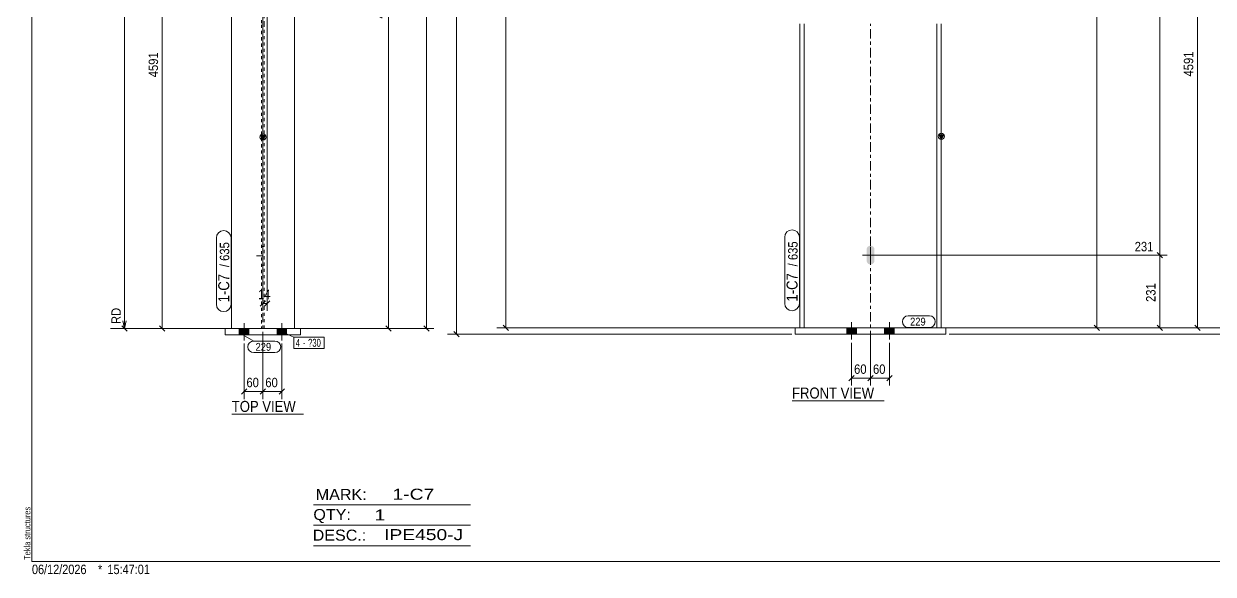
# Model space of a CAD drawing. Header units: millimetres. Extents: x 2 to 579, y 1 to 825.
# Drawn here: x 2.4 to 380.7, y 1 to 176 of the extents above; entities that cross this region are included whole.
import ezdxf

# ---------------------------------------------------------------- set-up
doc = ezdxf.new("R2010")
doc.units = ezdxf.units.MM
for name, pattern in [('XKITLINE00', [0]), ('XKITLINE01', [4, 1, -1, 1, -1]), ('XKITLINE02', [4, 2, -2]), ('XKITLINE03', [6, 3, -1, 1, -1])]:
    doc.linetypes.add(name, pattern=pattern)
for name, color, linetype, lineweight in [('Bolt', 3, 'Continuous', 0), ('BoltMark', 7, 'Continuous', 0), ('Dimensions', 7, 'Continuous', 0), ('DrawingSheet', 5, 'Continuous', 0), ('OtherObjectType', 7, 'Continuous', 0), ('Part', 2, 'Continuous', 0), ('PartMark', 7, 'Continuous', 0)]:
    doc.layers.add(name, color=color, linetype=linetype, lineweight=lineweight)
doc.styles.add('ARIAL', font='ARIAL.TTF')
doc.styles.add('ARIAL_NARROW', font='ARIALN.TTF')

# ---------------------------------------------------------------- blocks, each defined once
blk = doc.blocks.new('*A12')
at = {"layer": 'Bolt'}
blk.add_hatch(color=3, dxfattribs=at).paths.add_polyline_path([(272.2, 99.54), (271.72, 99.44), (271.24, 99.54), (270.84, 99.81), (270.57, 100.21), (270.47, 100.69), (270.47, 104.19), (270.57, 104.67), (270.84, 105.08), (271.24, 105.35), (271.72, 105.44), (272.2, 105.35), (272.61, 105.08), (272.88, 104.67), (272.97, 104.19), (272.97, 100.69), (272.88, 100.21), (272.61, 99.81)], flags=17)
at = {"layer": 'Bolt', "color": 3, "linetype": 'XKITLINE00', "lineweight": 0}
for p, q in [((274.22, 102.44), (269.22, 102.44)), ((271.72, 104.94), (271.72, 99.94))]:
    blk.add_line(p, q, dxfattribs=at)
blk = doc.blocks.new('*A17')
at = {"layer": 'Bolt'}
for points in [[(267.22, 79.32), (267.22, 77.32), (264.22, 77.32), (264.22, 79.32)], [(267.22, 79.32), (267.22, 77.32), (264.22, 77.32), (264.22, 79.32)], [(279.22, 79.32), (279.22, 77.32), (276.22, 77.32), (276.22, 79.32)], [(279.22, 79.32), (279.22, 77.32), (276.22, 77.32), (276.22, 79.32)]]:
    blk.add_hatch(color=3, dxfattribs=at).paths.add_polyline_path(points, flags=17)
at = {"layer": 'Bolt', "color": 3, "linetype": 'XKITLINE00', "lineweight": 0}
for p, q in [((265.72, 81.07), (265.72, 75.57)), ((265.72, 81.07), (265.72, 75.57)), ((277.72, 81.07), (277.72, 75.57)), ((277.72, 81.07), (277.72, 75.57)), ((264.22, 79.32), (264.22, 77.32)), ((264.22, 79.32), (264.22, 77.32)), ((267.22, 79.32), (267.22, 77.32)), ((267.22, 79.32), (267.22, 77.32)), ((276.22, 79.32), (276.22, 77.32)), ((276.22, 79.32), (276.22, 77.32)), ((279.22, 79.32), (279.22, 77.32)), ((279.22, 79.32), (279.22, 77.32))]:
    blk.add_line(p, q, dxfattribs=at)
blk = doc.blocks.new('*A24')
at = {"layer": 'Part'}
blk.add_hatch(color=2, dxfattribs=at).paths.add_polyline_path([(293.42, 140.72), (295.02, 140.72), (294.22, 139.32)], flags=17)
at = {"layer": 'Part', "color": 2, "linetype": 'XKITLINE00', "lineweight": 0}
for p, q in [((249.22, 175.94), (249.22, 79.32)), ((250.62, 175.94), (250.62, 79.32)), ((292.82, 175.94), (292.82, 79.32)), ((294.22, 79.32), (294.22, 175.94)), ((294.22, 139.32), (293.42, 140.72)), ((293.42, 140.72), (295.02, 140.72)), ((295.02, 140.72), (294.22, 139.32))]:
    blk.add_line(p, q, dxfattribs=at)
at = {"layer": 'Part', "color": 7, "linetype": 'XKITLINE03', "lineweight": 0}
blk.add_line((271.72, 69.32), (271.72, 175.94), dxfattribs=at)
at = {"layer": 'Part', "color": 7, "linetype": 'XKITLINE01', "lineweight": 0}
blk.add_line((249.22, 79.32), (294.22, 79.32), dxfattribs=at)
at = {"layer": 'Part', "color": 2, "linetype": 'XKITLINE00', "lineweight": 0}
blk.add_circle((294.22, 140.22), 1, dxfattribs=at)
blk = doc.blocks.new('*A31')
at = {"layer": 'Part', "color": 2, "linetype": 'XKITLINE00', "lineweight": 0}
for p, q in [((295.72, 79.32), (247.72, 79.32)), ((247.72, 79.32), (247.72, 77.32)), ((295.72, 77.32), (247.72, 77.32)), ((295.72, 79.32), (295.72, 77.32))]:
    blk.add_line(p, q, dxfattribs=at)
blk = doc.blocks.new('*A44')
at = {"layer": 'Bolt', "color": 3, "linetype": 'XKITLINE02', "lineweight": 0}
for p, q in [((76.45, 102.2), (80.45, 102.2)), ((78, 105.2), (78.9, 105.2)), ((78, 99.2), (78.9, 99.2))]:
    blk.add_line(p, q, dxfattribs=at)
blk = doc.blocks.new('*A49')
at = {"layer": 'Bolt'}
for points in [[(73.95, 79.07), (73.95, 77.07), (70.95, 77.07), (70.95, 79.07)], [(73.95, 79.07), (73.95, 77.07), (70.95, 77.07), (70.95, 79.07)], [(85.95, 79.07), (85.95, 77.07), (82.95, 77.07), (82.95, 79.07)], [(85.95, 79.07), (85.95, 77.07), (82.95, 77.07), (82.95, 79.07)]]:
    blk.add_hatch(color=3, dxfattribs=at).paths.add_polyline_path(points, flags=17)
at = {"layer": 'Bolt', "color": 3, "linetype": 'XKITLINE00', "lineweight": 0}
for p, q in [((72.45, 80.82), (72.45, 75.32)), ((72.45, 80.82), (72.45, 75.32)), ((84.45, 80.82), (84.45, 75.32)), ((84.45, 80.82), (84.45, 75.32)), ((70.95, 79.07), (70.95, 77.07)), ((70.95, 79.07), (70.95, 77.07)), ((73.95, 79.07), (73.95, 77.07)), ((73.95, 79.07), (73.95, 77.07)), ((82.95, 79.07), (82.95, 77.07)), ((82.95, 79.07), (82.95, 77.07)), ((85.95, 79.07), (85.95, 77.07)), ((85.95, 79.07), (85.95, 77.07))]:
    blk.add_line(p, q, dxfattribs=at)
blk = doc.blocks.new('*A56')
at = {"layer": 'Part'}
blk.add_hatch(color=2, dxfattribs=at).paths.add_polyline_path([(77.65, 140.47), (79.25, 140.47), (78.45, 139.07)], flags=17)
at = {"layer": 'Part', "color": 7, "linetype": 'XKITLINE01', "lineweight": 0}
for p, q in [((78, 683.17), (78, 175.8)), ((78.9, 175.8), (78.9, 683.17)), ((78, 175.7), (78, 79.07)), ((78.9, 79.07), (78.9, 175.7)), ((68.45, 79.07), (88.45, 79.07))]:
    blk.add_line(p, q, dxfattribs=at)
at = {"layer": 'Part', "color": 7, "linetype": 'XKITLINE03', "lineweight": 0}
for p, q in [((78.45, 175.8), (78.45, 676.54)), ((78.45, 69.07), (78.45, 175.7))]:
    blk.add_line(p, q, dxfattribs=at)
at = {"layer": 'Part', "color": 2, "linetype": 'XKITLINE00', "lineweight": 0}
for p, q in [((68.45, 175.8), (68.45, 248.67)), ((88.45, 248.67), (88.45, 175.8)), ((68.45, 79.07), (68.45, 175.7)), ((88.45, 175.7), (88.45, 79.07)), ((78.45, 139.07), (77.65, 140.47)), ((77.65, 140.47), (79.25, 140.47)), ((79.25, 140.47), (78.45, 139.07))]:
    blk.add_line(p, q, dxfattribs=at)
blk.add_circle((78.45, 139.97), 1, dxfattribs=at)
blk = doc.blocks.new('*A63')
at = {"layer": 'Part', "color": 2, "linetype": 'XKITLINE00', "lineweight": 0}
for p, q in [((66.45, 77.07), (66.45, 79.07)), ((66.45, 79.07), (90.45, 79.07)), ((90.45, 77.07), (66.45, 77.07)), ((90.45, 79.07), (90.45, 77.07))]:
    blk.add_line(p, q, dxfattribs=at)
blk = doc.blocks.new('*A114')
at = {"layer": 'DrawingSheet', "color": 5, "linetype": 'XKITLINE00', "lineweight": 0}
for p, q in [((5, 825), (5, 5)), ((5, 5), (579, 5))]:
    blk.add_line(p, q, dxfattribs=at)
at = {"layer": 'DrawingSheet', "color": 5, "style": 'ARIAL', "width": 0.85}
blk.add_text('Tekla structures', height=2, rotation=90, dxfattribs=at).set_placement((4.5, 5.5))
blk = doc.blocks.new('*A118')
at = {"layer": 'OtherObjectType', "color": 6, "linetype": 'XKITLINE00', "lineweight": 0}
for p, q in [((94.5, 23), (144.5, 23)), ((94.5, 16.5), (144.5, 16.5)), ((94.5, 10), (144.5, 10))]:
    blk.add_line(p, q, dxfattribs=at)
at = {"layer": 'OtherObjectType', "color": 6, "style": 'ARIAL_NARROW'}
for s, width, p in [('MARK:', 1.275, (95.27, 24.58)), ('1-C7', 1.525501, (119.69, 24.65)), ('QTY:', 1.275, (94.5, 18.19)), ('1', 1.525501, (113.99, 18.05)), ('DESC.:', 1.275, (94.29, 11.63)), ('IPE450-J', 1.525501, (117, 11.79))]:
    blk.add_text(s, height=3.5, dxfattribs=dict(at, width=width)).set_placement(p)
blk = doc.blocks.new('*A121')
at = {"layer": 'OtherObjectType', "color": 7, "style": 'ARIAL_NARROW', "width": 1.008832}
for s, p in [('06/12/2026', (4.99, 1)), ('*', (26, 1)), ('15:47:01', (29, 1))]:
    blk.add_text(s, height=3, dxfattribs=at).set_placement(p)
blk = doc.blocks.new('*A125')
at = {"layer": 'PartMark', "color": 7, "linetype": 'XKITLINE00', "lineweight": 0}
for p, q in [((283.71, 83.12), (290.47, 83.12)), ((283.71, 79.42), (290.47, 79.42))]:
    blk.add_line(p, q, dxfattribs=at)
for centre, start, end in [((283.71, 81.27), 90, 270), ((290.47, 81.27), 270, 90)]:
    blk.add_arc(centre, 1.85, start, end, dxfattribs=at)
at = {"layer": 'PartMark', "color": 3, "style": 'ARIAL', "width": 0.85}
blk.add_text('229', height=2.5, dxfattribs=at).set_placement((284.31, 80.02))
blk = doc.blocks.new('*A130')
at = {"layer": 'PartMark', "color": 7, "linetype": 'XKITLINE00', "lineweight": 0}
for p, q in [((244.42, 87.07), (244.42, 108.12)), ((249.12, 87.07), (249.12, 108.12))]:
    blk.add_line(p, q, dxfattribs=at)
for centre, start, end in [((246.77, 108.12), 0, 180), ((246.77, 87.07), 180, 0)]:
    blk.add_arc(centre, 2.35, start, end, dxfattribs=at)
at = {"layer": 'PartMark', "color": 3, "style": 'ARIAL', "width": 0.85}
for s, p in [('635', (248.52, 100.85)), ('/', (248.52, 98.83))]:
    blk.add_text(s, height=3, rotation=90.0002, dxfattribs=at).set_placement(p)
at = {"layer": 'PartMark', "color": 1, "style": 'ARIAL', "width": 0.85}
blk.add_text('1-C7', height=3.5, rotation=90.0002, dxfattribs=at).set_placement((248.52, 87.67))
blk = doc.blocks.new('*A139')
at = {"layer": 'OtherObjectType', "color": 7, "linetype": 'XKITLINE00', "lineweight": 0}
blk.add_line((246.76, 56.07), (276.06, 56.07), dxfattribs=at)
at = {"layer": 'OtherObjectType', "color": 7, "style": 'ARIAL', "width": 0.85}
blk.add_text('FRONT VIEW', height=3.5, dxfattribs=at).set_placement((246.76, 56.82))
blk = doc.blocks.new('*A146')
at = {"layer": 'Dimensions', "color": 7, "linetype": 'XKITLINE00', "lineweight": 0}
for p, q in [((140.05, 77.32), (140.05, 703.14)), ((246.72, 77.32), (137.2, 77.32)), ((139.2, 78.17), (140.9, 76.47))]:
    blk.add_line(p, q, dxfattribs=at)
at = {"layer": 'Dimensions', "color": 3}
blk.add_point((140.05, 77.32), dxfattribs=at)
blk = doc.blocks.new('*A147')
at = {"layer": 'Dimensions', "color": 7, "linetype": 'XKITLINE00', "lineweight": 0}
for p, q in [((386.87, 80.17), (388.57, 78.47)), ((295.22, 79.32), (390.12, 79.32)), ((296.72, 77.32), (390.12, 77.32)), ((386.87, 78.17), (388.57, 76.47)), ((387.72, 77.32), (387.72, 79.32))]:
    blk.add_line(p, q, dxfattribs=at)
at = {"layer": 'Dimensions', "color": 3}
for p in [(387.72, 79.32), (387.72, 77.32)]:
    blk.add_point(p, dxfattribs=at)
at = {"layer": 'Dimensions', "color": 3, "style": 'ARIAL', "width": 0.85}
blk.add_text('20', height=3, rotation=90.0002, dxfattribs=at).set_placement((386.37, 76.09))
blk = doc.blocks.new('*A148')
at = {"layer": 'Dimensions', "color": 7, "linetype": 'XKITLINE00', "lineweight": 0}
blk.add_line((295.22, 79.32), (390.12, 79.32), dxfattribs=at)
blk = doc.blocks.new('*A150')
at = {"layer": 'Dimensions', "color": 7, "linetype": 'XKITLINE00', "lineweight": 0}
for p, q in [((293.82, 248.04), (378.12, 248.04)), ((374.87, 248.89), (376.57, 247.19)), ((375.72, 79.32), (375.72, 248.04)), ((374.87, 80.17), (376.57, 78.47)), ((295.22, 79.32), (378.12, 79.32))]:
    blk.add_line(p, q, dxfattribs=at)
at = {"layer": 'Dimensions', "color": 3}
for p in [(375.72, 248.04), (375.72, 79.32)]:
    blk.add_point(p, dxfattribs=at)
at = {"layer": 'Dimensions', "color": 3, "style": 'ARIAL', "width": 0.85}
blk.add_text('4591', height=3, dxfattribs=at).set_placement((365.52, 249.24))
blk.add_text('4591', height=3, rotation=90.0002, dxfattribs=at).set_placement((374.37, 159.23))
blk = doc.blocks.new('*A152')
at = {"layer": 'Dimensions', "color": 7, "linetype": 'XKITLINE00', "lineweight": 0}
for p, q in [((155.72, 79.32), (155.72, 577.44)), ((154.87, 80.17), (156.57, 78.47)), ((248.22, 79.32), (152.87, 79.32))]:
    blk.add_line(p, q, dxfattribs=at)
at = {"layer": 'Dimensions', "color": 3}
blk.add_point((155.72, 79.32), dxfattribs=at)
blk = doc.blocks.new('*A154')
at = {"layer": 'Dimensions', "color": 7, "linetype": 'XKITLINE00', "lineweight": 0}
for p, q in [((272.72, 102.44), (366.12, 102.44)), ((362.87, 103.29), (364.57, 101.59)), ((363.72, 79.32), (363.72, 102.44)), ((362.87, 80.17), (364.57, 78.47)), ((295.22, 79.32), (366.12, 79.32))]:
    blk.add_line(p, q, dxfattribs=at)
at = {"layer": 'Dimensions', "color": 3}
for p in [(363.72, 102.44), (363.72, 79.32)]:
    blk.add_point(p, dxfattribs=at)
at = {"layer": 'Dimensions', "color": 3, "style": 'ARIAL', "width": 0.85}
blk.add_text('231', height=3, dxfattribs=at).set_placement((355.75, 103.64))
blk.add_text('231', height=3, rotation=90.0002, dxfattribs=at).set_placement((362.37, 87.54))
blk = doc.blocks.new('*A155')
at = {"layer": 'Dimensions', "color": 7, "linetype": 'XKITLINE00', "lineweight": 0}
for p, q in [((272.72, 267.06), (366.12, 267.06)), ((362.87, 267.91), (364.57, 266.21)), ((363.72, 102.44), (363.72, 267.06)), ((272.72, 102.44), (366.12, 102.44)), ((362.87, 103.29), (364.57, 101.59))]:
    blk.add_line(p, q, dxfattribs=at)
at = {"layer": 'Dimensions', "color": 3}
for p in [(363.72, 267.06), (363.72, 102.44)]:
    blk.add_point(p, dxfattribs=at)
at = {"layer": 'Dimensions', "color": 3, "style": 'ARIAL', "width": 0.85}
blk.add_text('4781', height=3, dxfattribs=at).set_placement((353.52, 268.26))
blk.add_text('4550', height=3, rotation=90.0002, dxfattribs=at).set_placement((362.37, 180.3))
blk = doc.blocks.new('*A159')
at = {"layer": 'Dimensions', "color": 7, "linetype": 'XKITLINE00', "lineweight": 0}
for p, q in [((295.22, 436.94), (346.12, 436.94)), ((342.87, 437.79), (344.57, 436.09)), ((343.72, 79.32), (343.72, 436.94)), ((342.87, 80.17), (344.57, 78.47)), ((295.22, 79.32), (346.12, 79.32))]:
    blk.add_line(p, q, dxfattribs=at)
at = {"layer": 'Dimensions', "color": 3}
for p in [(343.72, 436.94), (343.72, 79.32)]:
    blk.add_point(p, dxfattribs=at)
at = {"layer": 'Dimensions', "color": 3, "style": 'ARIAL', "width": 0.85}
blk.add_text('6480', height=3, dxfattribs=at).set_placement((329.02, 438.14))
blk.add_text('6480', height=3, rotation=90.0002, dxfattribs=at).set_placement((342.37, 253.68))
blk = doc.blocks.new('*A169')
at = {"layer": 'Dimensions', "color": 7, "linetype": 'XKITLINE00', "lineweight": 0}
for p, q in [((271.72, 78.32), (271.72, 60.92)), ((265.72, 74.57), (265.72, 60.92)), ((266.57, 64.17), (264.87, 62.47)), ((265.72, 63.32), (271.72, 63.32)), ((272.57, 64.17), (270.87, 62.47))]:
    blk.add_line(p, q, dxfattribs=at)
at = {"layer": 'Dimensions', "color": 3}
for p in [(265.72, 63.32), (271.72, 63.32)]:
    blk.add_point(p, dxfattribs=at)
at = {"layer": 'Dimensions', "color": 3, "style": 'ARIAL', "width": 0.85}
blk.add_text('60', height=3, dxfattribs=at).set_placement((266.5, 64.67))
blk = doc.blocks.new('*A170')
at = {"layer": 'Dimensions', "color": 7, "linetype": 'XKITLINE00', "lineweight": 0}
for p, q in [((271.72, 78.32), (271.72, 60.92)), ((277.72, 74.57), (277.72, 60.92)), ((272.57, 64.17), (270.87, 62.47)), ((271.72, 63.32), (277.72, 63.32)), ((278.57, 64.17), (276.87, 62.47))]:
    blk.add_line(p, q, dxfattribs=at)
at = {"layer": 'Dimensions', "color": 3}
for p in [(271.72, 63.32), (277.72, 63.32)]:
    blk.add_point(p, dxfattribs=at)
at = {"layer": 'Dimensions', "color": 3, "style": 'ARIAL', "width": 0.85}
blk.add_text('60', height=3, dxfattribs=at).set_placement((272.5, 64.67))
blk = doc.blocks.new('*A189')
at = {"layer": 'PartMark', "color": 7, "linetype": 'XKITLINE00', "lineweight": 0}
for p, q in [((71.28, 77.5), (75.52, 75.11)), ((75.52, 75.11), (82.28, 75.11)), ((75.52, 71.41), (82.28, 71.41))]:
    blk.add_line(p, q, dxfattribs=at)
for centre, start, end in [((75.52, 73.26), 90, 270), ((82.28, 73.26), 270, 90)]:
    blk.add_arc(centre, 1.85, start, end, dxfattribs=at)
at = {"layer": 'PartMark', "color": 3, "style": 'ARIAL', "width": 0.85}
blk.add_text('229', height=2.5, dxfattribs=at).set_placement((76.12, 72.01))
blk = doc.blocks.new('*A196')
at = {"layer": 'PartMark', "color": 7, "linetype": 'XKITLINE00', "lineweight": 0}
for p, q in [((63.65, 86.82), (63.65, 107.88)), ((68.35, 86.82), (68.35, 107.88))]:
    blk.add_line(p, q, dxfattribs=at)
for centre, start, end in [((66, 107.88), 0, 180), ((66, 86.82), 180, 0)]:
    blk.add_arc(centre, 2.35, start, end, dxfattribs=at)
at = {"layer": 'PartMark', "color": 3, "style": 'ARIAL', "width": 0.85}
for s, p in [('635', (67.75, 100.6)), ('/', (67.75, 98.59))]:
    blk.add_text(s, height=3, rotation=90.0002, dxfattribs=at).set_placement(p)
at = {"layer": 'PartMark', "color": 1, "style": 'ARIAL', "width": 0.85}
blk.add_text('1-C7', height=3.5, rotation=90.0002, dxfattribs=at).set_placement((67.75, 87.42))
blk = doc.blocks.new('*A199')
at = {"layer": 'OtherObjectType', "color": 7, "linetype": 'XKITLINE00', "lineweight": 0}
blk.add_line((68.56, 51.82), (91.39, 51.82), dxfattribs=at)
at = {"layer": 'OtherObjectType', "color": 7, "style": 'ARIAL', "width": 0.85}
blk.add_text('TOP VIEW', height=3.5, dxfattribs=at).set_placement((68.56, 52.57))
blk = doc.blocks.new('*A200')
at = {"layer": 'Dimensions', "color": 7, "linetype": 'XKITLINE00', "lineweight": 0}
for p, q in [((78.82, 328.24), (31.6, 328.24)), ((33.6, 329.09), (35.3, 327.39)), ((34.45, 79.07), (34.45, 328.24)), ((34.45, 86.3), (34.45, 79.07)), ((33.6, 79.92), (35.3, 78.23)), ((33.95, 81.57), (34.45, 79.07)), ((34.95, 81.57), (34.45, 79.07)), ((67.45, 79.07), (29.95, 79.07)), ((67.45, 79.07), (31.6, 79.07))]:
    blk.add_line(p, q, dxfattribs=at)
at = {"layer": 'Dimensions', "color": 3}
for p in [(34.45, 328.24), (34.45, 79.07)]:
    blk.add_point(p, dxfattribs=at)
at = {"layer": 'Dimensions', "color": 7}
blk.add_point((34.45, 79.07), dxfattribs=at)
at = {"layer": 'Dimensions', "color": 3, "style": 'ARIAL', "width": 0.85}
blk.add_text('5395', height=3, dxfattribs=at).set_placement((35.75, 329.44))
for s, p in [('5395', (33.1, 199.21)), ('RD', (33.25, 80.52))]:
    blk.add_text(s, height=3, rotation=90.0002, dxfattribs=at).set_placement(p)
blk = doc.blocks.new('*A204')
at = {"layer": 'Dimensions', "color": 7, "linetype": 'XKITLINE00', "lineweight": 0}
for p, q in [((68, 247.8), (43.6, 247.8)), ((45.6, 248.65), (47.3, 246.95)), ((46.45, 79.07), (46.45, 247.8)), ((45.6, 79.92), (47.3, 78.23)), ((67.45, 79.07), (43.6, 79.07))]:
    blk.add_line(p, q, dxfattribs=at)
at = {"layer": 'Dimensions', "color": 3}
for p in [(46.45, 247.8), (46.45, 79.07)]:
    blk.add_point(p, dxfattribs=at)
at = {"layer": 'Dimensions', "color": 3, "style": 'ARIAL', "width": 0.85}
blk.add_text('4591', height=3, dxfattribs=at).set_placement((47.75, 249))
blk.add_text('4591', height=3, rotation=90.0002, dxfattribs=at).set_placement((45.1, 158.99))
blk = doc.blocks.new('*A206')
at = {"layer": 'Dimensions', "color": 7, "linetype": 'XKITLINE00', "lineweight": 0}
for p, q in [((85.99, 338.84), (132.85, 338.84)), ((129.6, 339.69), (131.3, 337.99)), ((130.45, 79.07), (130.45, 338.84)), ((129.6, 79.92), (131.3, 78.23)), ((89.45, 79.07), (132.85, 79.07))]:
    blk.add_line(p, q, dxfattribs=at)
at = {"layer": 'Dimensions', "color": 3}
for p in [(130.45, 338.84), (130.45, 79.07)]:
    blk.add_point(p, dxfattribs=at)
at = {"layer": 'Dimensions', "color": 3, "style": 'ARIAL', "width": 0.85}
blk.add_text('5501', height=3, dxfattribs=at).set_placement((120.25, 340.04))
blk.add_text('5501', height=3, rotation=90.0002, dxfattribs=at).set_placement((129.1, 204.51))
blk = doc.blocks.new('*A208')
at = {"layer": 'Dimensions', "color": 7, "linetype": 'XKITLINE00', "lineweight": 0}
for p, q in [((94.9, 285.19), (120.85, 285.19)), ((117.6, 286.04), (119.3, 284.35)), ((118.45, 79.07), (118.45, 285.19)), ((117.6, 79.92), (119.3, 78.23)), ((89.45, 79.07), (120.85, 79.07))]:
    blk.add_line(p, q, dxfattribs=at)
at = {"layer": 'Dimensions', "color": 3}
for p in [(118.45, 285.19), (118.45, 79.07)]:
    blk.add_point(p, dxfattribs=at)
at = {"layer": 'Dimensions', "color": 3, "style": 'ARIAL', "width": 0.85}
blk.add_text('4965', height=3, dxfattribs=at).set_placement((108.25, 286.39))
blk.add_text('4965', height=3, rotation=90.0002, dxfattribs=at).set_placement((117.1, 177.68))
blk = doc.blocks.new('*A214')
at = {"layer": 'Dimensions', "color": 7, "linetype": 'XKITLINE00', "lineweight": 0}
for p, q in [((78.45, 78.07), (78.45, 56.67)), ((72.45, 74.32), (72.45, 56.67)), ((73.3, 59.92), (71.6, 58.23)), ((72.45, 59.07), (78.45, 59.07)), ((79.3, 59.92), (77.6, 58.23))]:
    blk.add_line(p, q, dxfattribs=at)
at = {"layer": 'Dimensions', "color": 3}
for p in [(72.45, 59.07), (78.45, 59.07)]:
    blk.add_point(p, dxfattribs=at)
at = {"layer": 'Dimensions', "color": 3, "style": 'ARIAL', "width": 0.85}
blk.add_text('60', height=3, dxfattribs=at).set_placement((73.22, 60.42))
blk = doc.blocks.new('*A215')
at = {"layer": 'Dimensions', "color": 7, "linetype": 'XKITLINE00', "lineweight": 0}
for p, q in [((78.45, 78.07), (78.45, 56.67)), ((84.45, 74.32), (84.45, 56.67)), ((79.3, 59.92), (77.6, 58.23)), ((78.45, 59.07), (84.45, 59.07)), ((85.3, 59.92), (83.6, 58.23))]:
    blk.add_line(p, q, dxfattribs=at)
at = {"layer": 'Dimensions', "color": 3}
for p in [(78.45, 59.07), (84.45, 59.07)]:
    blk.add_point(p, dxfattribs=at)
at = {"layer": 'Dimensions', "color": 3, "style": 'ARIAL', "width": 0.85}
blk.add_text('60', height=3, dxfattribs=at).set_placement((79.22, 60.42))
blk = doc.blocks.new('*A216')
at = {"layer": 'Dimensions', "color": 7, "linetype": 'XKITLINE00', "lineweight": 0}
for p, q in [((78.45, 327.24), (78.45, 84.67)), ((79.82, 327.24), (79.82, 84.67)), ((79.3, 87.92), (77.6, 86.23)), ((78.45, 87.07), (79.82, 87.07)), ((80.67, 87.92), (78.97, 86.23))]:
    blk.add_line(p, q, dxfattribs=at)
at = {"layer": 'Dimensions', "color": 3}
for p in [(78.45, 87.07), (79.82, 87.07)]:
    blk.add_point(p, dxfattribs=at)
at = {"layer": 'Dimensions', "color": 3, "style": 'ARIAL', "width": 0.85}
blk.add_text('14', height=3, dxfattribs=at).set_placement((76.91, 88.42))
blk = doc.blocks.new('*A218')
at = {"layer": 'BoltMark', "color": 7, "linetype": 'XKITLINE00', "lineweight": 0}
for p, q in [((84.45, 78.07), (88.29, 76.39)), ((88.29, 76.39), (97.98, 76.39)), ((88.29, 72.69), (88.29, 76.39)), ((97.98, 72.69), (97.98, 76.39)), ((88.29, 72.69), (97.98, 72.69))]:
    blk.add_line(p, q, dxfattribs=at)
at = {"layer": 'BoltMark', "color": 3, "style": 'ARIAL_NARROW', "width": 0.85}
for s, p in [('4', (88.89, 73.29)), ('?30', (92.82, 73.29)), ('-', (91.16, 73.29))]:
    blk.add_text(s, height=2.5, dxfattribs=at).set_placement(p)

msp = doc.modelspace()

# ---------------------------------------------------------------- block references
at = {"lineweight": 0}
for name in ['*A114', '*A146', '*A148', '*A44', '*A12', '*A152', '*A159', '*A206', '*A200', '*A216', '*A208', '*A155', '*A204', '*A150', '*A196', '*A130', '*A154', '*A49', '*A17', '*A125', '*A147', '*A63', '*A189', '*A214', '*A215', '*A218', '*A31', '*A169', '*A170', '*A139', '*A199', '*A118', '*A121']:
    msp.add_blockref(name, (0, 0), dxfattribs=at)
at = {"layer": 'Part', "lineweight": 0}
for name in ['*A56', '*A24']:
    msp.add_blockref(name, (0, 0), dxfattribs=at)

doc.saveas('drawing.dxf')
